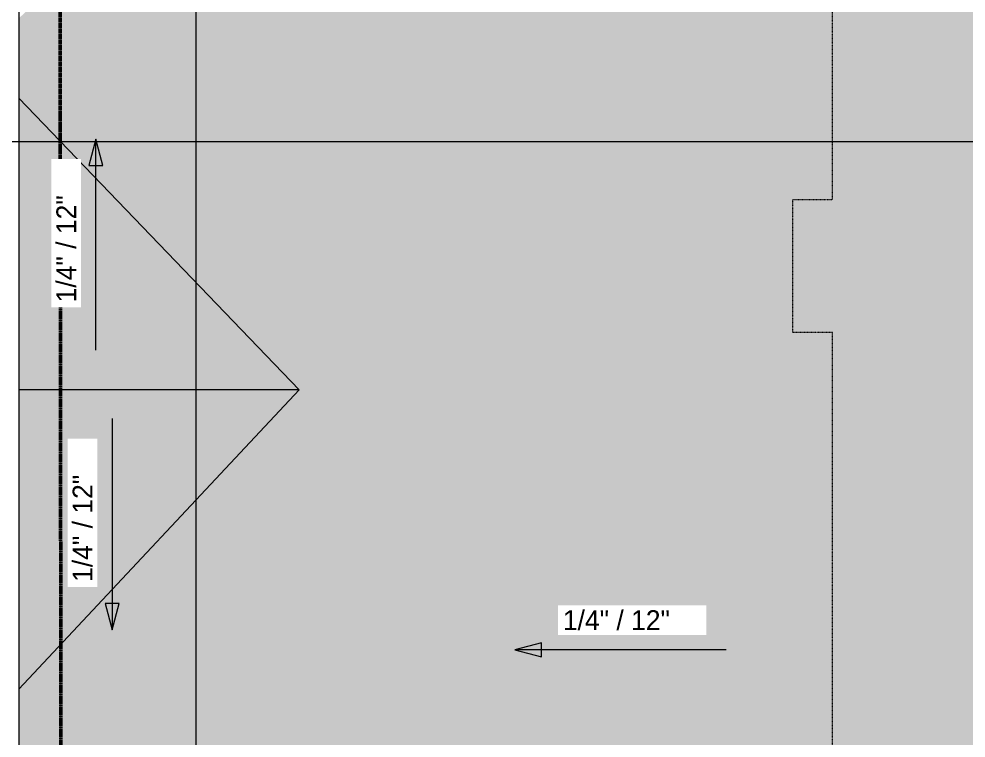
# Model space of a CAD drawing. Header units: inches. Extents: x -4250 to -935, y 9756 to 12395.
# Drawn here: x -3851.1 to -3420.4, y 10782.6 to 11109.5 of the extents above; entities that cross this region are included whole.
import ezdxf

# ---------------------------------------------------------------- set-up
doc = ezdxf.new("R2010")
doc.units = ezdxf.units.IN
doc.header["$MEASUREMENT"] = 0
doc.linetypes.add('Dash 1_16_', pattern=[0.125, 0.0625, -0.0625])
doc.linetypes.add('Double Dash 3_8_', pattern=[1, 0.375, -0.125, 0.125, -0.125, 0.125, -0.125])
for name, color, linetype, lineweight in [('A-FLOR-2', 8, 'Continuous', 5), ('A-ROOF', 132, 'Continuous', 13), ('A-ROOF-1', 8, 'Continuous', 5), ('A-ROOF-2', 132, 'Continuous', 5), ('A-ROOF-3', 7, 'Dash 1_16_', 9), ('A-ROOF-4', 132, 'Continuous', 9), ('A-WALL-2', 113, 'Continuous', 9), ('C-PROP-LINE', 91, 'Double Dash 3_8_', 50), ('G-ANNO-DIMS', 111, 'Continuous', 9), ('G-ANNO-SYMB-2', 111, 'Continuous', 9)]:
    doc.layers.add(name, color=color, linetype=linetype, lineweight=lineweight)
doc.styles.add('Century Gothic_1', font='ufonts.com_century-gothic.ttf', dxfattribs={"height": 9})

# ---------------------------------------------------------------- blocks, each defined once
blk = doc.blocks.new('Basic Wall _ EXT - FIBER CEMENT - SMALL - ___-2145935-FLOOR PLAN - ROOF')
at = {"layer": 'A-WALL-2'}
blk.add_line((-3851.11, 12108.98), (-3851.11, 9989.8), dxfattribs=at)
blk = doc.blocks.new('Family - ___-1878392-FLOOR PLAN - ROOF')
at = {"layer": 'C-PROP-LINE'}
blk.add_line((-3833.41, 12088.69), (-3830.99, 9768.08), dxfattribs=at)

msp = doc.modelspace()

# ---------------------------------------------------------------- hatches: boundary and pattern name
at = {"layer": 'A-FLOR-2'}
msp.add_hatch(color=256, dxfattribs=at).paths.add_polyline_path([(-3481.17, 10351.34), (-3408.67, 10351.34), (-3408.67, 10841.78), (-3409.66, 10841.78), (-3409.66, 11257), (-3408.67, 11257), (-3408.67, 11747.44), (-3498.57, 11747.44), (-3498.57, 11686.74), (-3479.22, 11686.74), (-3479.22, 11559.49), (-3468.82, 11559.49), (-3468.82, 11426.49), (-3481.17, 11426.49), (-3481.17, 11027.44), (-3499.17, 11027.44), (-3499.17, 10966.96), (-3481.17, 10966.96), (-3481.17, 10709.41), (-3499.17, 10709.41), (-3499.17, 10648.94), (-3481.17, 10648.94), (-3481.17, 10412.04), (-3499.17, 10412.04), (-3499.17, 10351.34)], flags=0)
at = {"layer": 'A-ROOF-1'}
h = msp.add_hatch(color=256, dxfattribs=at)
h.paths.add_polyline_path([(-3441.61, 10350.34), (-3407.67, 10350.34), (-3407.68, 10841.78), (-3408.67, 10841.78), (-3408.67, 10351.34), (-3489.62, 10351.34), (-3490.62, 10350.34)], flags=0)
h.paths.add_polyline_path([(-3535.69, 10351.34), (-3499.17, 10351.34), (-3499.17, 10412.04), (-3481.17, 10412.04), (-3481.17, 10648.94), (-3499.17, 10648.94), (-3499.17, 10709.41), (-3481.17, 10709.41), (-3481.17, 10966.96), (-3499.17, 10966.96), (-3499.17, 11027.44), (-3481.17, 11027.44), (-3481.17, 11426.49), (-3595.82, 11426.49), (-3595.82, 11559.49), (-3479.22, 11559.49), (-3479.22, 11686.74), (-3498.57, 11686.74), (-3498.57, 11747.44), (-3725.54, 11747.44), (-3851.11, 11678.75), (-3851.11, 11651.28), (-3723.71, 11530.48), (-3851.11, 11373.65), (-3851.11, 11335.71), (-3723.71, 11229.49), (-3851.11, 11109.81), (-3851.11, 11073.44), (-3723.71, 10940.96), (-3851.11, 10804.85), (-3851.11, 10760.43), (-3723.71, 10588.59), (-3725.73, 10577.61), (-3726.97, 10571.18), (-3728.76, 10562.5), (-3730.65, 10553.85), (-3732.68, 10545.23), (-3734.83, 10536.63), (-3737.14, 10528.08), (-3739.61, 10519.57), (-3742.25, 10511.12), (-3745.08, 10502.73), (-3748.13, 10494.41), (-3751.4, 10486.18), (-3754.93, 10478.05), (-3758.71, 10470.05), (-3762.78, 10462.18), (-3767.16, 10454.48), (-3771.85, 10446.97), (-3776.87, 10439.68), (-3782.23, 10432.62), (-3787.93, 10425.84), (-3793.96, 10419.35), (-3800.31, 10413.18), (-3806.96, 10407.33), (-3813.89, 10401.82), (-3821.08, 10396.65), (-3828.49, 10391.81), (-3836.64, 10387.01), (-3843.9, 10383.09), (-3851.11, 10379.53), (-3851.11, 10351.34), (-3603.59, 10351.34)], flags=0)
h.paths.add_polyline_path([(-3407.67, 11257), (-3407.67, 11748.44), (-3490.62, 11748.44), (-3489.62, 11747.44), (-3408.67, 11747.44), (-3408.67, 11257), (-3407.68, 11257)], flags=0)
h.paths.add_polyline_path([(-3633.13, 11462.6), (-3643.77, 11462.6), (-3643.77, 11494.6), (-3611.77, 11494.6), (-3611.77, 11492.35), (-3610.24, 11492.35), (-3610.24, 11464.85), (-3611.77, 11464.85), (-3611.78, 11462.6), (-3631.71, 11462.6)], flags=0)
at = {"layer": 'A-ROOF-2'}
for points in [[(-3742.52, 10940.96), (-3723.71, 10940.96), (-3851.11, 11073.44), (-3851.11, 10940.96), (-3803.83, 10940.96)], [(-3851.11, 10804.85), (-3723.71, 10940.96), (-3851.11, 10940.96), (-3851.11, 10811.27)]]:
    msp.add_hatch(color=256, dxfattribs=at).paths.add_polyline_path(points, flags=0)
at = {"layer": 'G-ANNO-DIMS'}
for points in [[(-3816.11, 11054.87), (-3819.33, 11042.87), (-3812.9, 11042.87)], [(-3808.72, 10831.81), (-3805.5, 10843.81), (-3811.93, 10843.81)], [(-3625.56, 10822.75), (-3613.56, 10819.54), (-3613.56, 10825.97)]]:
    msp.add_hatch(color=256, dxfattribs=at).paths.add_polyline_path(points, flags=0)

# ---------------------------------------------------------------- linework, layer by layer
at = {"layer": 'A-ROOF'}
msp.add_line((-3723.71, 10940.96), (-3851.11, 10940.96), dxfattribs=at)
at = {"layer": 'A-ROOF-3'}
for p, q in [((-3481.17, 11027.44), (-3481.17, 11426.49)), ((-3499.17, 10966.96), (-3499.17, 11027.44)), ((-3499.17, 11027.44), (-3481.17, 11027.44)), ((-3481.17, 10966.96), (-3499.17, 10966.96)), ((-3481.17, 10709.41), (-3481.17, 10966.96))]:
    msp.add_line(p, q, dxfattribs=at)
at = {"layer": 'A-ROOF-4'}
for p, q in [((-3723.71, 10940.96), (-3851.11, 11073.44)), ((-3851.11, 10804.85), (-3723.71, 10940.96))]:
    msp.add_line(p, q, dxfattribs=at)
at = {"layer": 'G-ANNO-DIMS'}
for p, q in [((-3816.11, 11054.87), (-3819.33, 11042.87)), ((-3812.9, 11042.87), (-3816.11, 11054.87)), ((-3816.11, 10958.87), (-3816.11, 11054.87)), ((-3819.33, 11042.87), (-3812.9, 11042.87)), ((-3808.72, 10927.81), (-3808.72, 10831.81)), ((-3805.5, 10843.81), (-3811.93, 10843.81)), ((-3811.93, 10843.81), (-3808.72, 10831.81)), ((-3808.72, 10831.81), (-3805.5, 10843.81)), ((-3613.56, 10825.97), (-3625.56, 10822.75)), ((-3613.56, 10819.54), (-3613.56, 10825.97)), ((-3625.56, 10822.75), (-3613.56, 10819.54)), ((-3529.56, 10822.75), (-3625.56, 10822.75))]:
    msp.add_line(p, q, dxfattribs=at)
at = {"layer": 'G-ANNO-SYMB-2'}
for p, q in [((-3770.72, 12332.6), (-3770.72, 9814.53)), ((-1830.95, 11053.58), (-4071.96, 11053.58))]:
    msp.add_line(p, q, dxfattribs=at)

# ---------------------------------------------------------------- block references
at = {"layer": 'A-WALL-2'}
msp.add_blockref('Basic Wall _ EXT - FIBER CEMENT - SMALL - ___-2145935-FLOOR PLAN - ROOF', (0, 0), dxfattribs=at)
at = {"layer": 'C-PROP-LINE'}
msp.add_blockref('Family - ___-1878392-FLOOR PLAN - ROOF', (0, 0), dxfattribs=at)

# ---------------------------------------------------------------- next in the draw order: texts
at = {"layer": 'G-ANNO-DIMS', "char_height": 9, "width": 62.9235, "attachment_point": 1, "rotation": 90, "line_spacing_factor": 0.984502, "style": 'Century Gothic_1', "bg_fill": 3, "box_fill_scale": 1.25, "bg_fill_color": 256, "bg_fill_true_color": 13158600, "bg_fill_transparency": 0}
for insert in [(-3834.09, 10980.65), (-3826.7, 10853.6)]:
    msp.add_mtext('1/4" / 12"', dxfattribs=dict(at, insert=insert))
at = {"layer": 'G-ANNO-DIMS', "insert": (-3603.78, 10840.73), "char_height": 9, "width": 62.9235, "attachment_point": 1, "line_spacing_factor": 0.984502, "style": 'Century Gothic_1', "bg_fill": 3, "box_fill_scale": 1.25, "bg_fill_color": 256, "bg_fill_true_color": 13158600, "bg_fill_transparency": 0}
msp.add_mtext('1/4" / 12"', dxfattribs=at)

doc.saveas('drawing.dxf')
